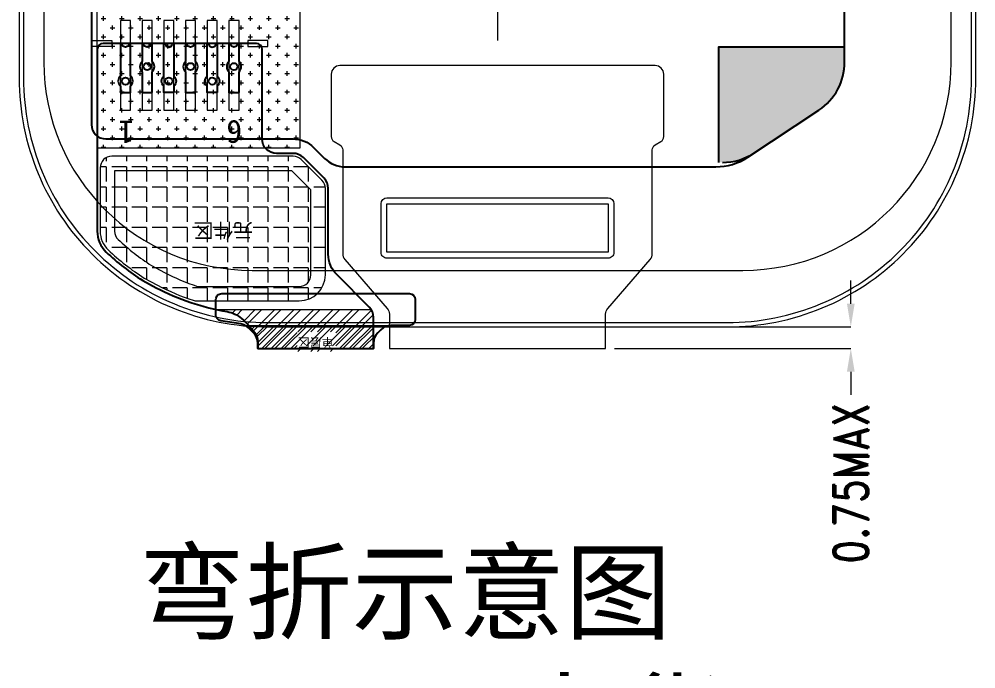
# Model space of a CAD drawing. Header units: millimetres. Extents: x 1845 to 2650, y -178 to 579.
# Drawn here: x 2020.9 to 2053.97, y 271.54 to 294.01 of the extents above; entities that cross this region are included whole.
import ezdxf
from ezdxf.lldxf.tags import DXFTag

# ---------------------------------------------------------------- set-up
doc = ezdxf.new("R2010")
doc.units = ezdxf.units.MM
doc.layers.get('0').update_dxf_attribs({"lineweight": 5})
doc.layers.get('Defpoints').update_dxf_attribs({"lineweight": 5})
for name, color, linetype, lineweight in [('COF', 4, 'Continuous', 5), ('DIM', 3, 'Continuous', 5), ('ITO', 2, 'Continuous', 5), ('MFPC', 50, 'Continuous', 5), ('TAPE', 90, 'Continuous', 5), ('TAPE-Foam', 32, 'Continuous', 5), ('TFPC', 50, 'Continuous', 5), ('图框', 7, 'Continuous', 5)]:
    doc.layers.add(name, color=color, linetype=linetype, lineweight=lineweight)
doc.styles.add('RD', font='ROMAND.shx', dxfattribs={"width": 0.8})
doc.styles.get("Standard").update_dxf_attribs({"font": 'txt', "bigfont": 'gbcbig.shx'})
doc.styles.add('ZI2.5', font='', dxfattribs={"height": 2.5})
doc.styles.add('汉字', font='')
doc.styles.get('ZI2.5').set_extended_font_data('SimSun')
doc.styles.get('汉字').set_extended_font_data('SimSun')
tags = doc.linetypes.add('CENTER', pattern=[0.6, 0.375, -0.075, 0.075, -0.075]).pattern_tags.tags
tags[10:11] = [DXFTag(74, 4), DXFTag(75, 0), DXFTag(340, '0'), DXFTag(46, 1.0), DXFTag(50, 0.0), DXFTag(44, 0.0), DXFTag(45, 0.0)]
tags[8:9] = [DXFTag(74, 4), DXFTag(75, 0), DXFTag(340, '0'), DXFTag(46, 1.0), DXFTag(50, 0.0), DXFTag(44, 0.0), DXFTag(45, 0.0)]
tags[6:7] = [DXFTag(74, 4), DXFTag(75, 0), DXFTag(340, '0'), DXFTag(46, 1.0), DXFTag(50, 0.0), DXFTag(44, 0.0), DXFTag(45, 0.0)]
tags[4:5] = [DXFTag(74, 4), DXFTag(75, 0), DXFTag(340, '0'), DXFTag(46, 1.0), DXFTag(50, 0.0), DXFTag(44, 0.0), DXFTag(45, 0.0)]
doc.dimstyles.new('DIM', dxfattribs={"dimtxt": 0.8, "dimasz": 0.8, "dimexe": 0, "dimexo": 0.5, "dimgap": 0.11, "dimtad": 0, "dimzin": 1, "dimdsep": 46, "dimtxsty": 'RD', "dimcen": 0, "dimclrd": 256, "dimclre": 256, "dimclrt": 256, "dimadec": 0, "dimazin": 0, "dimtm": 1e-09, "dimtfac": 1, "dimtofl": 0, "dimtmove": 0, "dimatfit": 3, "dimfxl": 1, "dimlwe": -1, "dimarcsym": 0})

# ---------------------------------------------------------------- blocks, each defined once
blk = doc.blocks.new('*D20')
at = {"layer": 'Defpoints', "color": 0, "lineweight": 5, "transparency": 16777216}
for p in [(2041.580209116666, 283.36847782551), (2040.973784607006, 282.61847782551), (2049.647386840052, 282.61847782551)]:
    blk.add_point(p, dxfattribs=at)
at = {"layer": 'DIM', "lineweight": 5, "transparency": 16777216}
for p, q in [((2049.647386840052, 284.16847782551), (2049.647386840052, 284.96847782551)), ((2042.080209116666, 283.36847782551), (2049.647386840052, 283.36847782551)), ((2041.473784607006, 282.61847782551), (2049.647386840052, 282.61847782551)), ((2049.647386840052, 281.81847782551), (2049.647386840052, 281.01847782551))]:
    blk.add_line(p, q, dxfattribs=at)
for points in [[(2049.514053506718, 284.16847782551), (2049.780720173385, 284.16847782551), (2049.647386840052, 283.36847782551)], [(2049.514053506718, 281.81847782551), (2049.780720173385, 281.81847782551), (2049.647386840052, 282.61847782551)]]:
    blk.add_solid(points, dxfattribs=at)
at = {"layer": 'DIM', "lineweight": 5, "transparency": 16777216, "insert": (2049.647386840051, 277.959906396938), "char_height": 1.2, "attachment_point": 5, "rotation": 90, "style": 'RD'}
blk.add_mtext('0.75MAX', dxfattribs=at)
blk = doc.blocks.new('R196GRM-001-PNL-V01-C')
at = {"layer": 'ITO', "lineweight": 5}
blk.add_lwpolyline([(1284.979297469601, -117.6575304288154), (1269.109297469601, -117.6575304288154, 0.414213562373095), (1260.509297469601, -126.2575304288155), (1260.509297469601, -150.2675304288155, 0.414213562373095), (1269.109297469601, -158.8675304288155), (1284.979297469601, -158.8675304288155, 0.414213562373095), (1293.579297469601, -150.2675304288155), (1293.579297469601, -126.2575304288155, 0.414213562373095)], format="xyb", close=True, dxfattribs=at)
at = {"layer": 'ITO', "color": 1, "linetype": 'CENTER', "lineweight": 5}
blk.add_lwpolyline([(1284.426797469601, -118.5100304288154), (1269.661797469601, -118.5100304288154, 0.414213562373095), (1261.361797469601, -126.8100304288155), (1261.361797469601, -149.7130304288155, 0.414213562373095), (1268.561797469601, -156.9130304288154), (1285.526797469601, -156.9130304288154, 0.414213562373095), (1292.726797469601, -149.7130304288155), (1292.726797469601, -126.8100304288155, 0.414213562373095)], format="xyb", close=True, dxfattribs=at)
for points in [[(1277.044297469602, -126.4597949079404), (1277.044297469602, -148.9632659496904)], [(1286.220321555842, -137.7115304288154), (1267.868273383361, -137.7115304288154)]]:
    blk.add_lwpolyline(points, dxfattribs=at)

msp = doc.modelspace()

# ---------------------------------------------------------------- hatches: boundary and pattern name
at = {"lineweight": 5}
h = msp.add_hatch(dxfattribs=at)
h.set_pattern_fill('ANGLE', color=32, scale=0.1, angle=180)
h.set_pattern_definition([(180, (3879.823964627827, 158.2843191427355), (-8.554157892044264e-17, -0.6985000000000001), [0.508, -0.1905]), (270, (3879.823964627827, 158.2843191427355), (0.6985000000000001, -1.28312368380664e-16), [0.508, -0.1905])])
edge = h.paths.add_edge_path()
edge.add_line((2031.36770892282, 288.4371069768976), (2030.653495360443, 289.1513205392745))
edge.add_arc((2030.370652647968, 288.8684778267998), 0.4000000000000193, 45.0000000000115, 90)
edge.add_line((2030.370652647968, 289.2684778267999), (2024.099766205342, 289.2684778267999))
edge.add_arc((2024.099766205342, 288.8684778267998), 0.4000000000000057, 90, 180)
edge.add_line((2023.699766205342, 288.8684778267998), (2023.699766205342, 286.6803847941555))
edge.add_arc((2024.599766205342, 286.6803847941554), 0.900000000000091, 179.9999999999964, 226.358740991108)
edge.add_arc((2029.499766205231, 291.8184778256791), 7.999999999965367, 226.3587409916769, 237.6691162418723)
edge.add_line((2025.22130310498, 285.058688368955), (2025.684646463996, 284.8078202254795))
edge.add_arc((2029.470300872695, 292.0816679788245), 8.200002465911178, 242.50539867088, 251.8802701514982)
edge.add_arc((2027.044471073569, 284.6684778251656), 0.3999999999732384, 251.8802701569803, 270.00000000355)
edge.add_line((2027.044471073593, 284.2684778251923), (2030.584866210418, 284.2684778254792))
edge.add_arc((2030.584866210345, 285.1684778254793), 0.9000000000000625, 270.000000004632, 359.9999999999928)
edge.add_line((2031.484866210345, 285.1684778254792), (2031.484866210345, 288.1542642644229))
edge.add_arc((2031.084866210345, 288.1542642644227), 0.3999999999998636, 2.035554996136651e-11, 45.0000000000403)
h = msp.add_hatch(dxfattribs=at)
h.set_pattern_fill('ANSI32', color=251, scale=0.05, angle=180)
h.set_pattern_definition([(225, (3988.140974856983, 548.9206122657763), (0.3367596045400933, -0.3367596045400934), []), (225, (3987.916468356983, 548.9206122657763), (0.3367596045400933, -0.3367596045400934), [])])
h.paths.add_polyline_path([(2031.848779311961, 283.1956385904983), (2030.508850325518, 283.1956385904983), (2030.508850325518, 282.522139558865), (2031.848779311961, 282.522139558865)], flags=16)
edge = h.paths.add_edge_path()
edge.add_line((2029.148366210374, 282.6184778255099), (2033.148366210374, 282.6184778255099))
edge.add_line((2033.148366210374, 282.6184778255099), (2033.148366210374, 283.6970673276121))
edge.add_arc((2032.648366210376, 283.6970673276122), 0.4999999999972715, 0, 32.87588349713829)
edge.add_line((2033.068290419875, 283.9684778253357), (2027.719247915581, 283.9684778253357))
edge.add_arc((2029.470300870858, 292.0816679796338), 8.300002465781715, 257.8207870945582, 260.4270412910392)
edge.add_arc((2027.923679046307, 282.9111714393493), 1.000000000000036, 48.4042516904118, 80.42704129106983, ccw=False)
edge.add_arc((2026.209457844901, 280.9801090283217), 3.582161180607132, 37.693010629727496, 48.40425169043988, ccw=False)
edge.add_arc((2028.648366210371, 282.8646364301033), 0.5000000000020404, 7.821654435247183e-11, 37.69301062965491, ccw=False)
edge.add_line((2029.148366210374, 282.864636430104), (2029.148366210374, 282.6184778255099))
h = msp.add_hatch(dxfattribs=at)
h.set_pattern_fill('ANSI32', color=3, scale=0.05)
h.set_pattern_definition([(45, (-8.266565810084785, 16.31634338525328), (-0.3367596045400933, 0.3367596045400933), []), (45, (-8.042059310084785, 16.31634338525328), (-0.3367596045400933, 0.3367596045400933), [])])
edge = h.paths.add_edge_path()
edge.add_line((2029.148366210373, 282.61847782551), (2033.148366210374, 282.61847782551))
edge.add_line((2033.148366210374, 282.61847782551), (2033.148366210373, 282.8077924006293))
edge.add_arc((2033.648366210372, 282.8077924006301), 0.4999999999990394, 135.000000000046, 180.0000000000912, ccw=False)
edge.add_line((2033.29481281978, 283.1613457912224), (2033.40549824463, 283.2720312160726))
edge.add_arc((2033.759051635224, 282.9184778254807), 0.4999999999993611, 120.2596922961161, 135.0000000001566, ccw=False)
edge.add_arc((2033.440780249038, 283.356947067472), 0.06663839463343812, 354.3210858462161, 427.4212893741627)
edge.add_line((2033.466366211208, 283.4184778254647), (2029.499866208436, 283.4184778254647))
edge.add_arc((2029.300695412466, 275.2923327716167), 8.12858551299954, 88.59596873573068, 93.93035482079333)
edge.add_arc((2028.478065489612, 282.9780931213857), 0.5000000000031392, 44.99999999994469, 57.93163171441131, ccw=False)
edge.add_line((2028.831618880208, 283.3316465119809), (2029.001919600967, 283.1613457912221))
edge.add_arc((2028.648366210373, 282.807792400629), 0.5, 0, 44.999999999999204, ccw=False)
edge.add_line((2029.148366210373, 282.8077924006288), (2029.148366210373, 282.61847782551))
h.paths.add_polyline_path([(2030.508850325518, 282.6184778255099), (2031.848779311961, 282.6184778255099), (2031.848779311961, 282.7148160921648), (2030.508850325518, 282.7148160921648)])
at = {"layer": 'MFPC', "linetype": 'Continuous', "lineweight": 25}
h = msp.add_hatch(color=256, dxfattribs=at)
h.dxf.hatch_style = 1
edge = h.paths.add_edge_path()
edge.add_line((2049.434766208844, 292.5300194487436), (2049.434766208845, 293.0538765838644))
edge.add_line((2049.434766208845, 293.0538765838644), (2045.079916213487, 293.0538765838644))
edge.add_line((2045.079916213487, 293.0538765838643), (2045.079916213487, 289.0538765838643))
edge.add_line((2045.079916213487, 289.0538765838643), (2045.208669133045, 289.0538765838643))
edge.add_arc((2045.208669133045, 291.0538765838659), 2.000000000001592, 270.000000000013, 303.5486779338889)
edge.add_line((2046.313959627586, 289.387043382048), (2048.540056703386, 290.8631862469283))
edge.add_arc((2047.434766208845, 292.530019448744), 1.999999999999091, 303.5486779338994, 360)
at = {"layer": 'TAPE', "lineweight": 5}
h = msp.add_hatch(dxfattribs=at)
h.set_pattern_fill('CROSS', color=32, scale=0.05)
h.set_pattern_definition([(0, (2958.134489875124, -263.1805249214804), (0.3175, 0.3175), [0.15875, -0.4762500000000001]), (90, (2958.213864875124, -263.2598999214804), (-0.3175, 0.3175), [0.15875, -0.4762500000000001])])
h.paths.add_polyline_path([(2023.599771162486, 295.5471480803611), (2023.599771162486, 289.5471480803611), (2030.599771162486, 289.5471480803611), (2030.599771162486, 295.5471480803611)])

# ---------------------------------------------------------------- linework, layer by layer
at = {"color": 251, "lineweight": 5}
msp.add_line((2027.719247915581, 283.9684778253357), (2033.068290419875, 283.9684778253357), dxfattribs=at)
at = {"color": 3, "lineweight": 5}
msp.add_line((2028.71483819162, 283.4184778254647), (2034.393366210275, 283.4184778254647), dxfattribs=at)
at = {"color": 32, "lineweight": 5}
msp.add_lwpolyline([(2031.36770892282, 288.4371069768976), (2030.653495360443, 289.1513205392745, 0.19891236737959), (2030.370652647968, 289.2684778267999), (2024.099766205342, 289.2684778267999, 0.4142135623731659), (2023.699766205342, 288.8684778267998), (2023.699766205342, 286.6803847941555, 0.2050829152409697), (2023.978639444782, 286.0290772267829, 0.04939092570952733), (2025.22130310498, 285.058688368955), (2025.684646463996, 284.8078202254795, 0.04092842418743522), (2026.920069584784, 284.2883143477421, 0.07922738434267595), (2027.044471073593, 284.2684778251923), (2030.584866210418, 284.2684778254792, 0.4142135623493924), (2031.484866210345, 285.1684778254792), (2031.484866210345, 288.1542642644229, 0.1989123673797029)], format="xyb", close=True, dxfattribs=at)
at = {"lineweight": 5}
msp.add_lwpolyline([(2030.984866210345, 288.1128429081854), (2030.329231291731, 288.7684778267998), (2024.199766205342, 288.7684778267999), (2024.199766205342, 286.6803847941555, 0.2050829152409437), (2024.323709867315, 286.3909147642121, 0.04883149814352842), (2025.474570128991, 285.4901449846142), (2025.919052439067, 285.2494887849149, 0.04028049596194731), (2027.060469394796, 284.7684778251935), (2030.584866210377, 284.7684778254792, 0.4142135623494327), (2030.984866210345, 285.1684778254792)], format="xyb", close=True, dxfattribs=at)
at = {"layer": 'COF', "linetype": 'Continuous'}
msp.add_lwpolyline([(2033.698592837326, 282.6184778255099), (2041.171239582648, 282.6184778255099), (2041.171239582648, 283.8092156550642, -0.1802425455992091), (2041.244379820181, 284.0055180956339), (2042.711725972822, 285.7012779582124, 0.1802425455992091), (2042.784866210355, 285.897580398782), (2042.784866210355, 289.4881864674561, -0.2679492655834818), (2042.884866257655, 289.6613915754562), (2043.079916162727, 289.774003619694, 0.2679492655425042), (2043.179916209987, 289.9472087277364), (2043.179916209987, 292.1038765843093, 0.4142135623730118), (2042.879916209987, 292.4038765843093), (2031.989916209987, 292.4038765843093, 0.4142135623730811), (2031.689916209987, 292.1038765843091), (2031.689916209987, 289.9471513871393, 0.2679492655833891), (2031.789916257273, 289.7739462790815), (2031.984866163054, 289.6613919694648, -0.2679492655836494), (2032.08486621034, 289.488186861407), (2032.084866210351, 285.8976959643848, 0.1802425455984159), (2032.158006447885, 285.701393523816), (2033.625452599792, 284.0055180956338, -0.1802425455992956), (2033.698592837326, 283.8092156550642)], format="xyb", close=True, dxfattribs=at)
at = {"layer": 'COF', "linetype": 'CENTER'}
msp.add_lwpolyline([(2041.454866210348, 287.6321076228827), (2041.454866210348, 285.9421076228828, -0.4142135623730954), (2041.254866210348, 285.7421076228827), (2033.614866210348, 285.7421076228827, -0.4142135623730959), (2033.414866210348, 285.9421076228828), (2033.414866210348, 287.6321076228827, -0.4142135623730954), (2033.614866210348, 287.8321076228827), (2041.254866210348, 287.8321076228827, -0.4142135623730948)], format="xyb", close=True, dxfattribs=at)
at = {"layer": 'COF', "color": 1, "linetype": 'CENTER'}
msp.add_lwpolyline([(2041.254866210348, 287.6221076227894), (2041.254866210348, 285.9521076227894), (2033.614866210348, 285.9521076227894), (2033.614866210348, 287.6221076227894)], close=True, dxfattribs=at)
at = {"layer": 'MFPC', "linetype": 'Continuous', "lineweight": 25}
for points in [[(2023.399766208842, 295.3053828903856), (2023.399766208842, 290.3684778272359, 0.414213562373095), (2023.899766208842, 289.8684778272359), (2030.370652651469, 289.8684778272359, -0.1989123673796772), (2031.077759432656, 289.5755846084225), (2031.4565742384, 289.1967698026778, 0.1989123673796771), (2032.163681019587, 288.9038765838644), (2044.982461650481, 288.9038765838644, 0.1474383423831711), (2046.087752145022, 289.2370433820482), (2048.540056703386, 290.8631862469283, 0.2514207152849297), (2049.434766208844, 292.5300194487448), (2049.434766208842, 312.9744778260873, 0.4142135623730654)], [(2045.208669133045, 289.0538765838643, 0.1474383423831654), (2046.313959627586, 289.387043382048)]]:
    msp.add_lwpolyline(points, format="xyb", dxfattribs=at)
at = {"layer": 'MFPC', "lineweight": 5}
for points in [[(2024.749766208942, 293.9684778259559), (2024.399766208842, 293.9684778259559), (2024.399766208842, 290.8684778272359), (2024.749766208942, 290.8684778272359)], [(2025.499766208942, 293.9684778259559), (2025.149766208842, 293.9684778259559), (2025.149766208842, 290.8684778272359), (2025.499766208942, 290.8684778272359)], [(2026.249766208942, 293.9684778259559), (2025.899766208842, 293.9684778259559), (2025.899766208842, 290.8684778272359), (2026.249766208942, 290.8684778272359)], [(2026.999766208942, 293.9684778259559), (2026.649766208842, 293.9684778259559), (2026.649766208842, 290.8684778272359), (2026.999766208942, 290.8684778272359)], [(2027.749766208942, 293.9684778259559), (2027.399766208842, 293.9684778259559), (2027.399766208842, 290.8684778272359), (2027.749766208942, 290.8684778272359)], [(2028.499766208942, 293.9684778259559), (2028.149766208842, 293.9684778259559), (2028.149766208842, 290.8684778272359), (2028.499766208942, 290.8684778272359)]]:
    msp.add_lwpolyline(points, close=True, dxfattribs=at)
at = {"layer": 'MFPC', "color": 255, "lineweight": 5}
for points in [[(2024.099766208742, 293.0684778259558), (2023.399766208842, 293.0684778259558), (2023.399766208842, 293.2684778259559), (2024.099766208742, 293.2684778259559)], [(2028.799766208942, 293.0684778259558), (2029.499766208843, 293.0684778259558), (2029.499766208843, 293.2684778259559), (2028.799766208942, 293.2684778259559)]]:
    msp.add_lwpolyline(points, close=True, dxfattribs=at)
at = {"layer": 'MFPC', "linetype": 'Continuous', "lineweight": 25}
msp.add_lwpolyline([(2045.079916213487, 289.0538765838643), (2045.079916213487, 293.0538765838643), (2049.434766208844, 293.0538765838643)], dxfattribs=at)
at = {"layer": 'TAPE', "color": 32, "lineweight": 5}
msp.add_lwpolyline([(2030.599771162486, 295.5471480803611), (2030.599771162486, 289.5471480803611), (2023.599771162486, 289.5471480803611), (2023.599771162486, 295.5471480803611)], close=True, dxfattribs=at)
at = {"layer": 'TAPE-Foam', "color": 32, "lineweight": 5}
msp.add_lwpolyline([(2045.369866208437, 324.4284778255098), (2029.499866208436, 324.42847782551, 0.4142135623730966), (2021.049866208436, 315.9784778255099), (2021.049866208436, 291.9684778255099, 0.4142135623730978), (2029.499866208436, 283.5184778255099), (2045.369866208437, 283.5184778255099, 0.4142135623730956), (2053.819866208436, 291.9684778255099), (2053.819866208436, 315.9784778255099, 0.4142135623730986)], format="xyb", close=True, dxfattribs=at)
at = {"layer": 'TFPC', "linetype": 'Continuous', "lineweight": 25}
msp.add_lwpolyline([(2029.148366210373, 282.6184778255099), (2029.148366210373, 282.8077924006288, 0.1989123673796162), (2029.001919600967, 283.1613457912221), (2028.831618880208, 283.3316465119808, 0.1578500211533056), (2028.557312481098, 283.4717730929693), (2027.871667413878, 283.5818348980463, -0.368327245775775), (2027.703366210471, 283.7793068866792), (2027.703366210472, 284.3184778254799, -0.4142135623731782), (2027.903366210472, 284.5184778254797), (2034.393366210275, 284.5184778254795, -0.4142135623726789), (2034.593366210274, 284.3184778254796), (2034.593366210274, 283.6184778254795, -0.4142135623730119), (2034.393366210275, 283.4184778254796), (2033.759051635223, 283.4184778254796, 0.1989123673797677), (2033.40549824463, 283.2720312160727), (2033.29481281978, 283.1613457912225, 0.1989123673795719), (2033.148366210373, 282.8077924006294), (2033.148366210374, 282.6184778255099), (2033.148366210374, 283.6970673276122, 0.1989123673795697), (2033.001919600967, 284.0506207182053), (2031.877759429158, 285.1747808900149, -0.198912367379583), (2031.584866210345, 285.8818876712012), (2031.584866210345, 288.1542642644229, 0.1989123673796384), (2031.438419600938, 288.5078176550162), (2030.724206038562, 289.2220312173931, 0.1989123673796735), (2030.370652647968, 289.3684778267998), (2029.799766205342, 289.3684778267998, -0.414213562373095), (2029.299766205342, 289.8684778267998), (2029.299766205342, 292.9684778255198, 0.414213562373095), (2029.099766205342, 293.1684778255197), (2023.799766205342, 293.1684778255197, 0.414213562373095), (2023.599766205342, 292.9684778255198), (2023.599766205342, 286.6803847941555, 0.2050829152409731), (2023.909625360275, 285.9567097192971, 0.04949655023434935), (2025.17070734702, 284.9723658340751), (2025.637751767733, 284.7194938235775, 0.0783825784777148), (2028.089982424208, 283.8972460747085, -0.1406422385929582), (2028.587549766034, 283.6590187950908, -0.04677066471252675), (2029.04401527325, 283.1703516882201, -0.1659659124488838), (2029.148366210374, 282.8646364301039), (2029.148366210373, 282.6184778255099), (2033.148366210374, 282.6184778255099)], format="xyb", dxfattribs=at)
at = {"layer": 'TFPC', "color": 3, "linetype": 'Continuous', "lineweight": 25}
for points in [[(2024.399766205442, 291.4684778267887), (2024.749766205442, 291.4684778267878), (2024.749766205441, 291.6899421147946, 0.4200840252089343), (2024.749766205441, 292.0470135362221), (2024.749766205442, 293.1684778255091), (2024.699766205442, 293.168477825509, -1.000000000003638), (2024.449766205442, 293.168477825509), (2024.399766205442, 293.1684778255095), (2024.399766205442, 292.0470135362221, 0.4200840252089343), (2024.399766205442, 291.6899421147946)], [(2025.499766205442, 291.4684778267873), (2025.499766205442, 292.1899421147951, 0.4200840252092916), (2025.499766205442, 292.5470135362226), (2025.499766205442, 293.1684778255085), (2025.449766205442, 293.1684778255095, -1.000000000003638), (2025.199766205442, 293.168477825509), (2025.149766205442, 293.1684778255091), (2025.149766205442, 292.5470135362226, 0.4200840252089341), (2025.149766205442, 292.1899421147951), (2025.149766205442, 291.4684778267887)], [(2026.249766205441, 291.4684778267887), (2025.899766205441, 291.4684778267878), (2025.899766205442, 291.6899421147946, -0.4200840252089343), (2025.899766205442, 292.0470135362221), (2025.899766205441, 293.1684778255091), (2025.949766205442, 293.168477825509, 1.000000000003638), (2026.199766205442, 293.168477825509), (2026.249766205441, 293.1684778255095), (2026.249766205441, 292.0470135362221, -0.4200840252089343), (2026.249766205441, 291.6899421147946)], [(2026.999766205441, 291.4684778267873), (2026.999766205441, 292.1899421147951, 0.4200840252092916), (2026.999766205441, 292.5470135362226), (2026.999766205441, 293.1684778255085), (2026.949766205441, 293.1684778255095, -1.000000000003638), (2026.699766205441, 293.168477825509), (2026.649766205441, 293.1684778255091), (2026.649766205442, 292.5470135362226, 0.4200840252089341), (2026.649766205442, 292.1899421147951), (2026.649766205441, 291.4684778267887)], [(2027.749766205441, 291.4684778267887), (2027.399766205441, 291.4684778267878), (2027.399766205441, 291.6899421147946, -0.4200840252089343), (2027.399766205441, 292.0470135362221), (2027.399766205441, 293.1684778255091), (2027.449766205441, 293.168477825509, 1.000000000003638), (2027.699766205441, 293.168477825509), (2027.749766205441, 293.1684778255095), (2027.749766205441, 292.0470135362221, -0.4200840252089343), (2027.749766205441, 291.6899421147946)], [(2028.499766205441, 291.4684778267873), (2028.499766205441, 292.1899421147951, 0.4200840252092916), (2028.499766205441, 292.5470135362226), (2028.499766205441, 293.1684778255085), (2028.449766205441, 293.1684778255095, -1.000000000003638), (2028.199766205441, 293.168477825509), (2028.149766205441, 293.1684778255091), (2028.149766205441, 292.5470135362226, 0.4200840252089341), (2028.149766205441, 292.1899421147951), (2028.149766205441, 291.4684778267887)]]:
    msp.add_lwpolyline(points, format="xyb", close=True, dxfattribs=at)
for centre in [(2025.324766205442, 292.3684778255088), (2026.824766205441, 292.3684778255088), (2028.324766205441, 292.3684778255088), (2024.574766205442, 291.8684778255084), (2026.074766205442, 291.8684778255084), (2027.574766205441, 291.8684778255084)]:
    msp.add_circle(centre, 0.125, dxfattribs=at)

# ---------------------------------------------------------------- block references
at = {"layer": 'ITO', "lineweight": 5}
msp.add_blockref('R196GRM-001-PNL-V01-C', (760.3905687388351, 442.2360082543254), dxfattribs=at)

# ---------------------------------------------------------------- texts
at = {"insert": (2028.983645015024, 286.448130922362), "char_height": 0.5, "width": 5.595789421373297, "attachment_point": 1, "rotation": 180}
msp.add_mtext('{\\fSimSun|b0|i0|c134|p2;元件区}', dxfattribs=at)
at = {"color": 251, "lineweight": 5, "insert": (2031.766032378456, 282.6842925608017), "char_height": 0.3, "width": 4.488881672884418, "attachment_point": 1, "rotation": 180, "style": '汉字'}
msp.add_mtext('{\\fMicrosoft YaHei|b0|i0|c134|p34;单层区}', dxfattribs=at)
at = {"layer": 'TFPC', "color": 1, "lineweight": 5, "style": 'ZI2.5'}
for s, p in [('1', (2024.873769485994, 290.5038971039644)), ('6', (2028.606256812456, 290.5099907308719))]:
    msp.add_text(s, height=0.8, rotation=180, dxfattribs=at).set_placement(p)
at = {"layer": '图框', "color": 1, "lineweight": 5, "insert": (2023.196607681703, 275.5436179834624), "char_height": 2.70021484543804, "width": 68.68050547420609, "attachment_point": 1}
msp.add_mtext('{\\fSimSun|b0|i0|c134|p2; 弯折示意图\\PFPC 展开出货}', dxfattribs=at)

# ---------------------------------------------------------------- dimensions: what is measured, and where the dimension line sits
at = {"layer": 'DIM', "lineweight": 5}
dim = msp.add_linear_dim(base=(2049.647386840052, 282.61847782551), p1=(2041.580209116665, 283.3684778255099), p2=(2040.973784607005, 282.6184778255099), angle=90, text='<>MAX', dimstyle='DIM', override={"dimtxt": 1.2, "dimfxl": 0.8, "dimlwd": 5, "dimlwe": 5, "dimarcsym": 1}, dxfattribs=at)
dim.commit()
dim.dimension.update_dxf_attribs({"geometry": '*D20', "text_midpoint": (2049.647386840051, 277.959906396938)})

doc.saveas('drawing.dxf')
